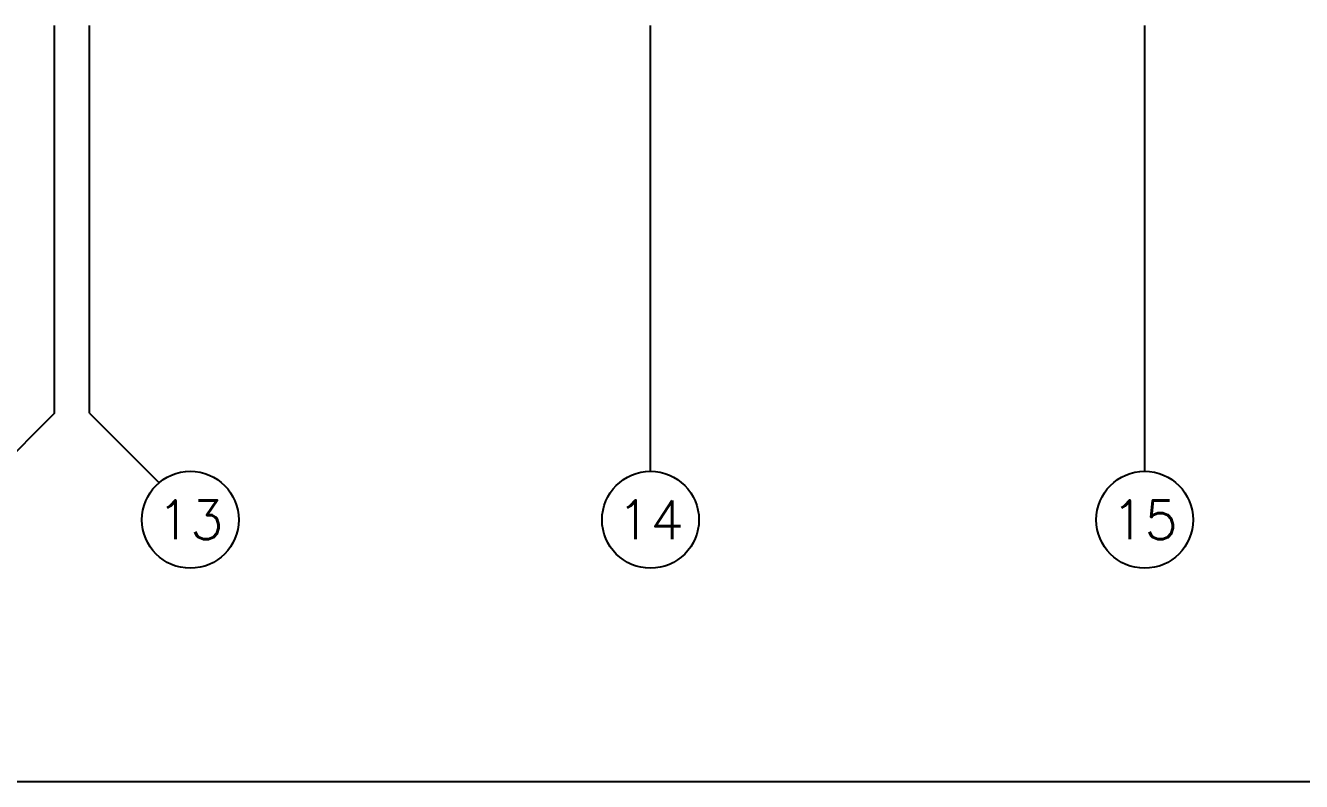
# Model space of a CAD drawing. Header units: millimetres. Extents: x 98 to 155, y -181 to 127.
# Drawn here: x 128.34 to 134.93, y 57.3 to 61.2 of the extents above; entities that cross this region are included whole.
import ezdxf
from ezdxf.enums import TextEntityAlignment as Align

# ---------------------------------------------------------------- set-up
doc = ezdxf.new("R2010")
doc.units = ezdxf.units.MM
doc.header["$LTSCALE"] = 15
doc.linetypes.add('PHANTOM', pattern=[63.5, 31.75, -6.35, 6.35, -6.35, 6.35, -6.35])
doc.linetypes.add('PHANTOM2', pattern=[1.25, 0.625, -0.125, 0.125, -0.125, 0.125, -0.125])
doc.layers.get('0').update_dxf_attribs({"color": 250})
doc.layers.add('A-EJES', color=250, linetype='PHANTOM')
doc.layers.add('L13 Texto Grande', color=150, linetype='Continuous')
doc.styles.add('ROMANS', font='romans.shx', dxfattribs={"width": 0.8})

# ---------------------------------------------------------------- blocks, each defined once
blk = doc.blocks.new('Ejes_Torre C')
for p, q in [((26.85, -2.5), (26.4768, -2.8732)), ((27.03, -2.5), (27.3891, -2.859))]:
    blk.add_line(p, q)
at = {"layer": 'A-EJES', "linetype": 'PHANTOM2'}
for points in [[(26.85, -2.5), (26.85, -0.5)], [(27.03, -2.5), (27.03, -0.5)], [(29.925, -2.8), (29.925, -0.5)], [(32.475, -2.8), (32.475, -0.5)]]:
    blk.add_lwpolyline(points, dxfattribs=at)
at = {"layer": 'A-EJES', "linetype": 'Continuous'}
for centre in [(27.5505, -3.05), (29.925, -3.05), (32.475, -3.05)]:
    blk.add_circle(centre, 0.25, dxfattribs=at)
at = {"layer": 'A-EJES', "linetype": 'Continuous', "style": 'ROMANS'}
for s, p in [('13', (27.5505, -3.05)), ('14', (29.925, -3.05)), ('15', (32.475, -3.05))]:
    blk.add_text(s, height=0.2, dxfattribs=at).set_placement(p, align=Align.MIDDLE_CENTER)

msp = doc.modelspace()

# ---------------------------------------------------------------- linework, layer by layer
at = {"layer": 'L13 Texto Grande'}
msp.add_lwpolyline([(101.6417, 57.3047), (144.2178, 57.3047)], dxfattribs=at)

# ---------------------------------------------------------------- block references
at = {"layer": 'A-EJES'}
msp.add_blockref('Ejes_Torre C', (101.6417, 61.7049), dxfattribs=at)

doc.saveas('drawing.dxf')
